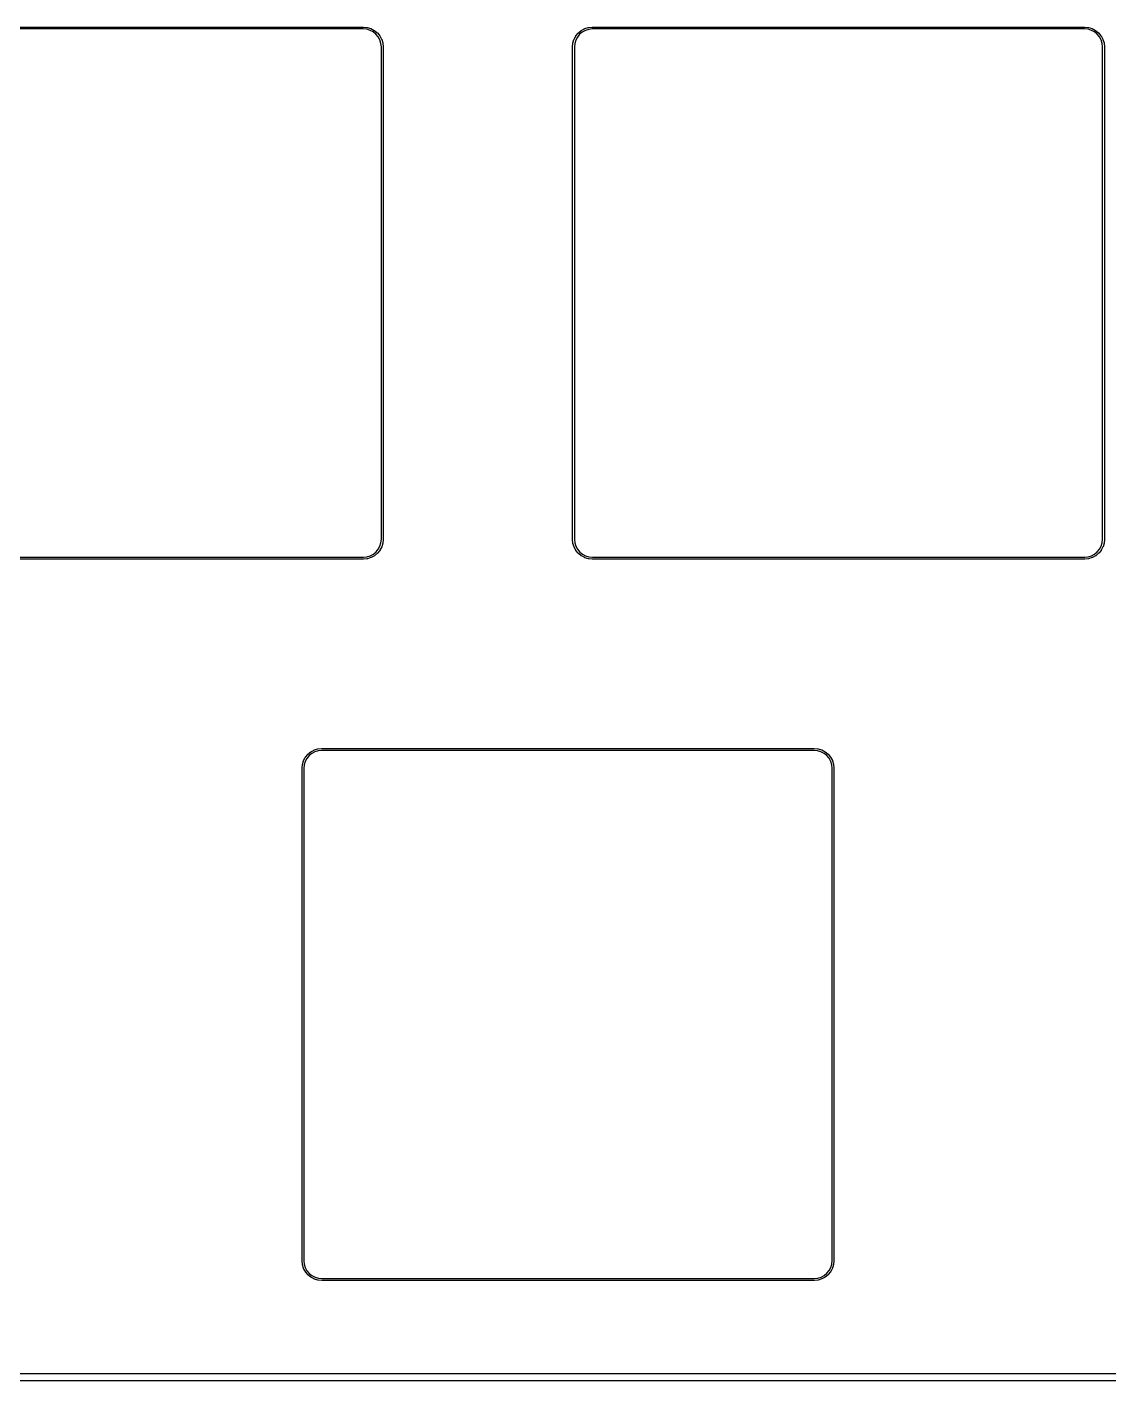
# Model space of a CAD drawing. Extents: x 13 to 256, y -97 to -9.
# Drawn here: x 186.52 to 215.09, y -91.43 to -55.68 of the extents above; entities that cross this region are included whole.
import ezdxf

# ---------------------------------------------------------------- set-up
doc = ezdxf.new("R2010")
doc.units = 0
doc.layers.add('BLACK', color=7, linetype='CONTINUOUS')

msp = doc.modelspace()

# ---------------------------------------------------------------- linework, layer by layer
at = {"layer": 'BLACK', "linetype": 'CONTINUOUS'}
for p, q in [((182.399, -55.6773), (195.402, -55.6773)), ((195.399, -55.7273), (182.401, -55.7273)), ((195.493, -55.7365), (195.399, -55.7273)), ((195.402, -55.6773), (195.403, -55.6774)), ((195.403, -55.6774), (195.403, -55.6774)), ((195.403, -55.6774), (195.5, -55.6869)), ((195.582, -55.7633), (195.493, -55.7365)), ((195.5, -55.6869), (195.501, -55.687)), ((195.501, -55.687), (195.503, -55.6875)), ((195.503, -55.6875), (195.505, -55.6879)), ((195.505, -55.6879), (195.598, -55.7161)), ((195.663, -55.8068), (195.582, -55.7633)), ((195.598, -55.7161), (195.599, -55.7162)), ((195.599, -55.7162), (195.601, -55.7171)), ((195.601, -55.7171), (195.603, -55.718)), ((195.603, -55.718), (195.689, -55.7638)), ((195.689, -55.7638), (195.689, -55.7639)), ((195.689, -55.7639), (195.691, -55.7652)), ((195.691, -55.7652), (195.693, -55.7665)), ((195.693, -55.7665), (195.769, -55.8281)), ((201.079, -55.8307), (201.154, -55.7685)), ((201.154, -55.7683), (201.156, -55.767)), ((201.154, -55.7685), (201.154, -55.7683)), ((201.156, -55.767), (201.158, -55.7658)), ((201.158, -55.7658), (201.244, -55.7194)), ((201.265, -55.7645), (201.184, -55.8086)), ((201.244, -55.7192), (201.246, -55.7184)), ((201.244, -55.7194), (201.244, -55.7192)), ((201.246, -55.7184), (201.248, -55.7175)), ((201.248, -55.7175), (201.341, -55.6886)), ((201.354, -55.7371), (201.265, -55.7645)), ((201.341, -55.6886), (201.342, -55.6885)), ((201.342, -55.6885), (201.344, -55.6881)), ((201.344, -55.6881), (201.346, -55.6876)), ((201.346, -55.6876), (201.443, -55.6774)), ((201.447, -55.7273), (201.354, -55.7371)), ((201.443, -55.6774), (201.444, -55.6774)), ((201.444, -55.6774), (201.445, -55.6774)), ((201.445, -55.6774), (201.446, -55.6773)), ((201.446, -55.6773), (201.448, -55.6773)), ((201.449, -55.7273), (201.447, -55.7273)), ((201.448, -55.6773), (201.448, -55.6773)), ((201.448, -55.6773), (214.451, -55.6773)), ((214.448, -55.7273), (201.449, -55.7273)), ((214.542, -55.7365), (214.448, -55.7273)), ((214.451, -55.6773), (214.452, -55.6774)), ((214.452, -55.6774), (214.452, -55.6774)), ((214.452, -55.6774), (214.549, -55.6869)), ((214.63, -55.7633), (214.542, -55.7365)), ((214.549, -55.6869), (214.549, -55.687)), ((214.549, -55.687), (214.552, -55.6875)), ((214.552, -55.6875), (214.554, -55.6879)), ((214.554, -55.6879), (214.647, -55.7161)), ((214.712, -55.8068), (214.63, -55.7633)), ((214.647, -55.7161), (214.647, -55.7162)), ((214.647, -55.7162), (214.65, -55.7171)), ((214.65, -55.7171), (214.652, -55.718)), ((214.652, -55.718), (214.738, -55.7638)), ((214.738, -55.7638), (214.738, -55.7639)), ((214.738, -55.7639), (214.74, -55.7652)), ((214.74, -55.7652), (214.742, -55.7665)), ((214.742, -55.7665), (214.818, -55.8281)), ((195.735, -55.8653), (195.663, -55.8068)), ((195.794, -55.9368), (195.735, -55.8653)), ((195.769, -55.8281), (195.769, -55.8284)), ((195.769, -55.8284), (195.771, -55.83)), ((195.771, -55.83), (195.772, -55.8316)), ((195.772, -55.8316), (195.834, -55.9068)), ((195.838, -56.0183), (195.794, -55.9368)), ((195.834, -55.9068), (195.835, -55.907)), ((195.835, -55.907), (195.836, -55.909)), ((195.836, -55.909), (195.837, -55.9108)), ((195.837, -55.9108), (195.884, -55.9967)), ((195.866, -56.1068), (195.838, -56.0183)), ((195.876, -56.2002), (195.866, -56.1068)), ((195.884, -55.9967), (195.884, -55.997)), ((195.884, -55.997), (195.885, -55.9991)), ((195.885, -55.9991), (195.885, -56.0011)), ((195.885, -56.0011), (195.914, -56.0944)), ((195.914, -56.0944), (195.914, -56.0947)), ((195.914, -56.0947), (195.915, -56.0969)), ((195.915, -56.0969), (195.915, -56.0991)), ((195.915, -56.0991), (195.925, -56.1962)), ((200.925, -56.1999), (200.934, -56.1027)), ((200.934, -56.1024), (200.935, -56.1001)), ((200.934, -56.1027), (200.934, -56.1024)), ((200.935, -56.098), (200.963, -56.0045)), ((200.935, -56.1001), (200.935, -56.098)), ((200.963, -56.0042), (200.964, -56.0021)), ((200.963, -56.0045), (200.963, -56.0042)), ((200.964, -56.0021), (200.965, -56)), ((200.965, -56), (201.011, -55.9139)), ((200.984, -56.1101), (200.974, -56.2035)), ((201.01, -56.0213), (200.984, -56.1101)), ((201.054, -55.9395), (201.01, -56.0213)), ((201.011, -55.9136), (201.012, -55.9117)), ((201.011, -55.9139), (201.011, -55.9136)), ((201.012, -55.9117), (201.014, -55.9098)), ((201.014, -55.9098), (201.075, -55.8342)), ((201.112, -55.8677), (201.054, -55.9395)), ((201.075, -55.8339), (201.077, -55.8323)), ((201.075, -55.8342), (201.075, -55.8339)), ((201.077, -55.8323), (201.079, -55.8307)), ((201.184, -55.8086), (201.112, -55.8677)), ((214.784, -55.8653), (214.712, -55.8068)), ((214.843, -55.9368), (214.784, -55.8653)), ((214.818, -55.8281), (214.818, -55.8284)), ((214.818, -55.8284), (214.819, -55.83)), ((214.819, -55.83), (214.821, -55.8316)), ((214.821, -55.8316), (214.883, -55.9068)), ((214.887, -56.0183), (214.843, -55.9368)), ((214.883, -55.9068), (214.883, -55.907)), ((214.883, -55.907), (214.885, -55.909)), ((214.885, -55.909), (214.886, -55.9108)), ((214.886, -55.9108), (214.932, -55.9967)), ((214.915, -56.1068), (214.887, -56.0183)), ((214.924, -56.2002), (214.915, -56.1068)), ((214.932, -55.9967), (214.932, -55.997)), ((214.932, -55.997), (214.933, -55.9991)), ((214.933, -55.9991), (214.934, -56.0011)), ((214.934, -56.0011), (214.963, -56.0944)), ((214.963, -56.0944), (214.963, -56.0947)), ((214.963, -56.0947), (214.964, -56.0969)), ((214.964, -56.0969), (214.964, -56.0991)), ((214.964, -56.0991), (214.974, -56.1962)), ((195.876, -56.2024), (195.876, -56.2002)), ((195.876, -69.2011), (195.876, -56.2024)), ((195.876, -56.2024), (195.876, -56.2024)), ((195.925, -56.1962), (195.925, -56.1965)), ((195.925, -56.1965), (195.925, -56.1976)), ((195.925, -56.1976), (195.926, -56.1987)), ((195.926, -56.1987), (195.926, -56.201)), ((195.926, -56.201), (195.926, -56.2011)), ((195.926, -56.2011), (195.926, -69.2035)), ((200.924, -56.2011), (200.925, -56.1999)), ((200.924, -69.202), (200.924, -56.2011)), ((200.925, -56.1999), (200.925, -56.1999)), ((200.974, -56.2035), (200.974, -69.2022)), ((214.924, -56.2024), (214.924, -56.2002)), ((214.924, -69.2011), (214.924, -56.2024)), ((214.924, -56.2024), (214.924, -56.2024)), ((214.974, -56.1962), (214.974, -56.1965)), ((214.974, -56.1965), (214.974, -56.1976)), ((214.974, -56.1976), (214.974, -56.1987)), ((214.974, -56.1987), (214.974, -56.201)), ((214.974, -56.201), (214.974, -56.2011)), ((214.974, -56.2011), (214.974, -69.2035)), ((195.84, -69.3833), (195.866, -69.2945)), ((195.866, -69.2945), (195.876, -69.2011)), ((195.915, -69.3066), (195.887, -69.4001)), ((195.916, -69.3022), (195.915, -69.3044)), ((195.915, -69.3044), (195.915, -69.3066)), ((195.925, -69.2047), (195.916, -69.3019)), ((195.916, -69.3019), (195.916, -69.3022)), ((195.926, -69.2035), (195.925, -69.2047)), ((195.925, -69.2047), (195.925, -69.2047)), ((200.924, -69.2024), (200.924, -69.202)), ((200.924, -69.2027), (200.924, -69.2024)), ((200.924, -69.2035), (200.924, -69.2027)), ((200.924, -69.2059), (200.924, -69.2035)), ((200.924, -69.2035), (200.924, -69.2035)), ((200.925, -69.207), (200.924, -69.2059)), ((200.925, -69.2081), (200.925, -69.207)), ((200.925, -69.2084), (200.925, -69.2081)), ((200.935, -69.3055), (200.925, -69.2084)), ((200.935, -69.3077), (200.935, -69.3055)), ((200.936, -69.3099), (200.935, -69.3077)), ((200.936, -69.3102), (200.936, -69.3099)), ((200.965, -69.4035), (200.936, -69.3102)), ((200.974, -69.2022), (200.974, -69.2044)), ((200.974, -69.2044), (200.984, -69.2978)), ((200.984, -69.2978), (201.012, -69.3863)), ((214.888, -69.3833), (214.915, -69.2945)), ((214.915, -69.2945), (214.924, -69.2011)), ((214.964, -69.3066), (214.936, -69.4001)), ((214.965, -69.3022), (214.964, -69.3044)), ((214.964, -69.3044), (214.964, -69.3066)), ((214.974, -69.2047), (214.965, -69.3019)), ((214.965, -69.3019), (214.965, -69.3022)), ((214.974, -69.2035), (214.974, -69.2047)), ((214.974, -69.2047), (214.974, -69.2047)), ((182.402, -69.6773), (195.401, -69.6773)), ((195.401, -69.6773), (195.403, -69.6773)), ((195.403, -69.6773), (195.496, -69.6675)), ((195.496, -69.6675), (195.585, -69.6401)), ((195.602, -69.6871), (195.509, -69.716)), ((195.585, -69.6401), (195.666, -69.596)), ((195.604, -69.6862), (195.602, -69.6871)), ((195.606, -69.6854), (195.604, -69.6862)), ((195.692, -69.6388), (195.606, -69.6852)), ((195.606, -69.6852), (195.606, -69.6854)), ((195.666, -69.596), (195.738, -69.5369)), ((195.694, -69.6376), (195.692, -69.6388)), ((195.696, -69.6363), (195.694, -69.6376)), ((195.771, -69.5739), (195.696, -69.6361)), ((195.696, -69.6361), (195.696, -69.6363)), ((195.738, -69.5369), (195.796, -69.4651)), ((195.773, -69.5723), (195.771, -69.5739)), ((195.775, -69.5707), (195.773, -69.5723)), ((195.836, -69.4948), (195.775, -69.5704)), ((195.775, -69.5704), (195.775, -69.5704)), ((195.775, -69.5704), (195.775, -69.5704)), ((195.775, -69.5704), (195.775, -69.5707)), ((195.796, -69.4651), (195.84, -69.3833)), ((195.838, -69.4929), (195.836, -69.4948)), ((195.839, -69.491), (195.838, -69.4929)), ((195.885, -69.4046), (195.839, -69.4907)), ((195.839, -69.4907), (195.839, -69.491)), ((195.886, -69.4025), (195.885, -69.4046)), ((195.887, -69.4004), (195.886, -69.4025)), ((195.887, -69.4001), (195.887, -69.4004)), ((200.965, -69.4055), (200.965, -69.4035)), ((200.966, -69.4076), (200.965, -69.4055)), ((200.966, -69.4079), (200.966, -69.4076)), ((201.013, -69.4938), (200.966, -69.4079)), ((201.012, -69.3863), (201.056, -69.4678)), ((201.014, -69.4957), (201.013, -69.4938)), ((201.015, -69.4976), (201.014, -69.4957)), ((201.016, -69.4978), (201.015, -69.4976)), ((201.078, -69.573), (201.016, -69.4978)), ((201.056, -69.4678), (201.115, -69.5393)), ((201.079, -69.5746), (201.078, -69.573)), ((201.081, -69.5762), (201.079, -69.5746)), ((201.081, -69.5765), (201.081, -69.5762)), ((201.157, -69.6381), (201.081, -69.5765)), ((201.081, -69.5765), (201.081, -69.5765)), ((201.081, -69.5765), (201.081, -69.5765)), ((201.115, -69.5393), (201.187, -69.5978)), ((201.159, -69.6394), (201.157, -69.6381)), ((201.161, -69.6407), (201.159, -69.6394)), ((201.161, -69.6408), (201.161, -69.6407)), ((201.247, -69.6866), (201.161, -69.6408)), ((201.187, -69.5978), (201.268, -69.6413)), ((201.249, -69.6875), (201.247, -69.6866)), ((201.251, -69.6884), (201.249, -69.6875)), ((201.252, -69.6885), (201.251, -69.6884)), ((201.345, -69.7167), (201.252, -69.6885)), ((201.268, -69.6413), (201.357, -69.6681)), ((201.357, -69.6681), (201.451, -69.6773)), ((201.451, -69.6773), (214.449, -69.6773)), ((214.449, -69.6773), (214.452, -69.6773)), ((214.452, -69.6773), (214.545, -69.6675)), ((214.545, -69.6675), (214.633, -69.6401)), ((214.651, -69.6871), (214.557, -69.716)), ((214.633, -69.6401), (214.715, -69.596)), ((214.653, -69.6862), (214.651, -69.6871)), ((214.655, -69.6854), (214.653, -69.6862)), ((214.741, -69.6388), (214.655, -69.6852)), ((214.655, -69.6852), (214.655, -69.6854)), ((214.715, -69.596), (214.786, -69.5369)), ((214.743, -69.6376), (214.741, -69.6388)), ((214.745, -69.6363), (214.743, -69.6376)), ((214.82, -69.5739), (214.745, -69.6361)), ((214.745, -69.6361), (214.745, -69.6363)), ((214.786, -69.5369), (214.845, -69.4651)), ((214.822, -69.5723), (214.82, -69.5739)), ((214.823, -69.5707), (214.822, -69.5723)), ((214.824, -69.5704), (214.823, -69.5707)), ((214.885, -69.4948), (214.824, -69.5704)), ((214.824, -69.5704), (214.824, -69.5704)), ((214.824, -69.5704), (214.824, -69.5704)), ((214.845, -69.4651), (214.888, -69.3833)), ((214.886, -69.4929), (214.885, -69.4948)), ((214.888, -69.491), (214.886, -69.4929)), ((214.934, -69.4046), (214.888, -69.4907)), ((214.888, -69.4907), (214.888, -69.491)), ((214.935, -69.4025), (214.934, -69.4046)), ((214.936, -69.4004), (214.935, -69.4025)), ((214.936, -69.4001), (214.936, -69.4004)), ((195.402, -69.7273), (182.399, -69.7273)), ((195.404, -69.7273), (195.402, -69.7273)), ((195.402, -69.7273), (195.402, -69.7273)), ((195.405, -69.7272), (195.404, -69.7273)), ((195.406, -69.7272), (195.405, -69.7272)), ((195.407, -69.7272), (195.406, -69.7272)), ((195.504, -69.717), (195.407, -69.7272)), ((195.506, -69.7165), (195.504, -69.717)), ((195.508, -69.7161), (195.506, -69.7165)), ((195.509, -69.716), (195.508, -69.7161)), ((201.347, -69.7171), (201.345, -69.7167)), ((201.349, -69.7176), (201.347, -69.7171)), ((201.35, -69.7177), (201.349, -69.7176)), ((201.447, -69.7272), (201.35, -69.7177)), ((201.35, -69.7177), (201.35, -69.7177)), ((201.447, -69.7272), (201.447, -69.7272)), ((201.448, -69.7273), (201.447, -69.7272)), ((214.451, -69.7273), (201.448, -69.7273)), ((214.453, -69.7273), (214.451, -69.7273)), ((214.451, -69.7273), (214.451, -69.7273)), ((214.454, -69.7272), (214.453, -69.7273)), ((214.455, -69.7272), (214.454, -69.7272)), ((214.456, -69.7272), (214.455, -69.7272)), ((214.553, -69.717), (214.456, -69.7272)), ((214.555, -69.7165), (214.553, -69.717)), ((214.557, -69.7161), (214.555, -69.7165)), ((214.557, -69.716), (214.557, -69.7161)), ((193.792, -75.1468), (193.82, -75.0533)), ((193.82, -75.053), (193.821, -75.0509)), ((193.82, -75.0533), (193.82, -75.053)), ((193.821, -75.0509), (193.822, -75.0488)), ((193.822, -75.0488), (193.868, -74.9627)), ((193.867, -75.0701), (193.84, -75.1589)), ((193.911, -74.9883), (193.867, -75.0701)), ((193.868, -74.9624), (193.869, -74.9605)), ((193.868, -74.9627), (193.868, -74.9624)), ((193.869, -74.9605), (193.87, -74.9586)), ((193.87, -74.9586), (193.932, -74.883)), ((193.969, -74.9165), (193.911, -74.9883)), ((193.932, -74.8827), (193.934, -74.8811)), ((193.932, -74.883), (193.932, -74.8827)), ((193.934, -74.8811), (193.935, -74.8795)), ((193.935, -74.8795), (194.011, -74.8173)), ((194.041, -74.8574), (193.969, -74.9165)), ((194.011, -74.8171), (194.013, -74.8158)), ((194.011, -74.8173), (194.011, -74.8171)), ((194.013, -74.8158), (194.015, -74.8146)), ((194.015, -74.8146), (194.1, -74.7682)), ((194.122, -74.8133), (194.041, -74.8574)), ((194.1, -74.7682), (194.101, -74.768)), ((194.101, -74.768), (194.103, -74.7672)), ((194.103, -74.7672), (194.105, -74.7663)), ((194.105, -74.7663), (194.198, -74.7374)), ((194.211, -74.7859), (194.122, -74.8133)), ((194.198, -74.7374), (194.199, -74.7373)), ((194.199, -74.7373), (194.201, -74.7369)), ((194.201, -74.7369), (194.203, -74.7364)), ((194.203, -74.7364), (194.3, -74.7262)), ((194.304, -74.7761), (194.211, -74.7859)), ((194.3, -74.7262), (194.3, -74.7262)), ((194.3, -74.7262), (194.301, -74.7262)), ((194.301, -74.7262), (194.303, -74.7261)), ((194.303, -74.7261), (194.305, -74.7261)), ((194.306, -74.7761), (194.304, -74.7761)), ((194.305, -74.7261), (194.305, -74.7261)), ((194.305, -74.7261), (207.307, -74.7261)), ((207.305, -74.7761), (194.306, -74.7761)), ((207.398, -74.7853), (207.305, -74.7761)), ((207.307, -74.7261), (207.309, -74.7262)), ((207.309, -74.7262), (207.309, -74.7262)), ((207.309, -74.7262), (207.406, -74.7357)), ((207.487, -74.8121), (207.398, -74.7853)), ((207.406, -74.7357), (207.406, -74.7358)), ((207.406, -74.7358), (207.408, -74.7363)), ((207.408, -74.7363), (207.41, -74.7367)), ((207.41, -74.7367), (207.504, -74.7649)), ((207.569, -74.8556), (207.487, -74.8121)), ((207.504, -74.7649), (207.504, -74.765)), ((207.504, -74.765), (207.506, -74.7659)), ((207.506, -74.7659), (207.508, -74.7668)), ((207.508, -74.7668), (207.595, -74.8126)), ((207.641, -74.9141), (207.569, -74.8556)), ((207.595, -74.8126), (207.595, -74.8127)), ((207.595, -74.8127), (207.597, -74.814)), ((207.597, -74.814), (207.599, -74.8153)), ((207.599, -74.8153), (207.674, -74.8769)), ((207.7, -74.9856), (207.641, -74.9141)), ((207.674, -74.8769), (207.674, -74.8772)), ((207.674, -74.8772), (207.676, -74.8788)), ((207.676, -74.8788), (207.678, -74.8804)), ((207.678, -74.8804), (207.74, -74.9556)), ((207.744, -75.0671), (207.7, -74.9856)), ((207.74, -74.9556), (207.74, -74.9558)), ((207.74, -74.9558), (207.741, -74.9578)), ((207.741, -74.9578), (207.743, -74.9596)), ((207.743, -74.9596), (207.789, -75.0455)), ((207.771, -75.1556), (207.744, -75.0671)), ((207.789, -75.0455), (207.789, -75.0458)), ((207.789, -75.0458), (207.79, -75.0479)), ((207.79, -75.0479), (207.791, -75.0499)), ((207.791, -75.0499), (207.82, -75.1432)), ((193.781, -75.2487), (193.791, -75.1515)), ((193.781, -75.2499), (193.781, -75.2487)), ((193.781, -75.2487), (193.781, -75.2487)), ((193.781, -88.2508), (193.781, -75.2499)), ((193.791, -75.1489), (193.792, -75.1468)), ((193.791, -75.1512), (193.791, -75.1489)), ((193.791, -75.1515), (193.791, -75.1512)), ((193.84, -75.1589), (193.831, -75.2523)), ((193.831, -75.2523), (193.831, -88.251)), ((207.781, -75.249), (207.771, -75.1556)), ((207.781, -75.2512), (207.781, -75.249)), ((207.781, -88.2499), (207.781, -75.2512)), ((207.781, -75.2512), (207.781, -75.2512)), ((207.82, -75.1432), (207.82, -75.1435)), ((207.82, -75.1435), (207.82, -75.1457)), ((207.82, -75.1457), (207.821, -75.1479)), ((207.821, -75.1479), (207.831, -75.245)), ((207.831, -75.245), (207.831, -75.2453)), ((207.831, -75.2453), (207.831, -75.2464)), ((207.831, -75.2464), (207.831, -75.2475)), ((207.831, -75.2475), (207.831, -75.2498)), ((207.831, -75.2498), (207.831, -75.2499)), ((207.831, -75.2499), (207.831, -88.2523)), ((193.781, -88.2512), (193.781, -88.2508)), ((193.781, -88.2515), (193.781, -88.2512)), ((193.781, -88.2523), (193.781, -88.2515)), ((193.781, -88.2547), (193.781, -88.2523)), ((193.781, -88.2523), (193.781, -88.2523)), ((193.781, -88.2558), (193.781, -88.2547)), ((193.781, -88.2569), (193.781, -88.2558)), ((193.781, -88.2572), (193.781, -88.2569)), ((193.791, -88.3543), (193.781, -88.2572)), ((193.831, -88.251), (193.831, -88.2532)), ((193.831, -88.2532), (193.841, -88.3466)), ((207.772, -88.3433), (207.781, -88.2499)), ((207.831, -88.2535), (207.821, -88.3507)), ((207.831, -88.2523), (207.831, -88.2535)), ((207.831, -88.2535), (207.831, -88.2535)), ((193.792, -88.3565), (193.791, -88.3543)), ((193.792, -88.3587), (193.792, -88.3565)), ((193.792, -88.359), (193.792, -88.3587)), ((193.821, -88.4523), (193.792, -88.359)), ((193.822, -88.4543), (193.821, -88.4523)), ((193.823, -88.4564), (193.822, -88.4543)), ((193.823, -88.4567), (193.823, -88.4564)), ((193.87, -88.5426), (193.823, -88.4567)), ((193.841, -88.3466), (193.868, -88.4351)), ((193.868, -88.4351), (193.912, -88.5166)), ((193.871, -88.5445), (193.87, -88.5426)), ((193.872, -88.5464), (193.871, -88.5445)), ((193.872, -88.5466), (193.872, -88.5464)), ((193.935, -88.6218), (193.872, -88.5466)), ((193.912, -88.5166), (193.971, -88.5881)), ((193.936, -88.6234), (193.935, -88.6218)), ((193.938, -88.625), (193.936, -88.6234)), ((193.938, -88.6253), (193.938, -88.625)), ((194.014, -88.6869), (193.938, -88.6253)), ((193.938, -88.6253), (193.938, -88.6253)), ((193.938, -88.6253), (193.938, -88.6253)), ((193.971, -88.5881), (194.043, -88.6466)), ((194.043, -88.6466), (194.125, -88.6901)), ((207.49, -88.6889), (207.572, -88.6448)), ((207.572, -88.6448), (207.643, -88.5857)), ((207.677, -88.6227), (207.602, -88.6849)), ((207.643, -88.5857), (207.702, -88.5139)), ((207.678, -88.6211), (207.677, -88.6227)), ((207.68, -88.6195), (207.678, -88.6211)), ((207.742, -88.5436), (207.68, -88.6192)), ((207.68, -88.6192), (207.68, -88.6192)), ((207.68, -88.6192), (207.68, -88.6192)), ((207.68, -88.6192), (207.68, -88.6195)), ((207.702, -88.5139), (207.745, -88.4321)), ((207.743, -88.5417), (207.742, -88.5436)), ((207.744, -88.5398), (207.743, -88.5417)), ((207.745, -88.5395), (207.744, -88.5398)), ((207.745, -88.4321), (207.772, -88.3433)), ((207.79, -88.4534), (207.745, -88.5395)), ((207.791, -88.4513), (207.79, -88.4534)), ((207.792, -88.4492), (207.791, -88.4513)), ((207.821, -88.3554), (207.792, -88.4489)), ((207.792, -88.4489), (207.792, -88.4492)), ((207.821, -88.3507), (207.821, -88.351)), ((207.821, -88.351), (207.821, -88.3532)), ((207.821, -88.3532), (207.821, -88.3554)), ((194.015, -88.6882), (194.014, -88.6869)), ((194.017, -88.6895), (194.015, -88.6882)), ((194.018, -88.6896), (194.017, -88.6895)), ((194.104, -88.7354), (194.018, -88.6896)), ((194.106, -88.7363), (194.104, -88.7354)), ((194.108, -88.7372), (194.106, -88.7363)), ((194.108, -88.7373), (194.108, -88.7372)), ((194.202, -88.7655), (194.108, -88.7373)), ((194.125, -88.6901), (194.214, -88.7169)), ((194.204, -88.7659), (194.202, -88.7655)), ((194.206, -88.7664), (194.204, -88.7659)), ((194.207, -88.7665), (194.206, -88.7664)), ((194.304, -88.776), (194.207, -88.7665)), ((194.207, -88.7665), (194.207, -88.7665)), ((194.214, -88.7169), (194.307, -88.7261)), ((194.304, -88.776), (194.304, -88.776)), ((194.305, -88.7761), (194.304, -88.776)), ((207.307, -88.7761), (194.305, -88.7761)), ((194.307, -88.7261), (207.306, -88.7261)), ((207.306, -88.7261), (207.308, -88.7261)), ((207.31, -88.7761), (207.307, -88.7761)), ((207.307, -88.7761), (207.307, -88.7761)), ((207.308, -88.7261), (207.402, -88.7163)), ((207.311, -88.776), (207.31, -88.7761)), ((207.312, -88.776), (207.311, -88.776)), ((207.409, -88.7658), (207.312, -88.776)), ((207.312, -88.776), (207.312, -88.776)), ((207.402, -88.7163), (207.49, -88.6889)), ((207.411, -88.7653), (207.409, -88.7658)), ((207.414, -88.7649), (207.411, -88.7653)), ((207.507, -88.7359), (207.414, -88.7648)), ((207.414, -88.7648), (207.414, -88.7649)), ((207.509, -88.735), (207.507, -88.7359)), ((207.511, -88.7342), (207.509, -88.735)), ((207.512, -88.734), (207.511, -88.7342)), ((207.598, -88.6876), (207.512, -88.734)), ((207.599, -88.6864), (207.598, -88.6876)), ((207.601, -88.6851), (207.599, -88.6864)), ((207.602, -88.6849), (207.601, -88.6851)), ((35.5113, -91.2277), (232.778, -91.2277)), ((232.769, -91.4277), (35.5164, -91.4277))]:
    msp.add_line(p, q, dxfattribs=at)

doc.saveas('drawing.dxf')
